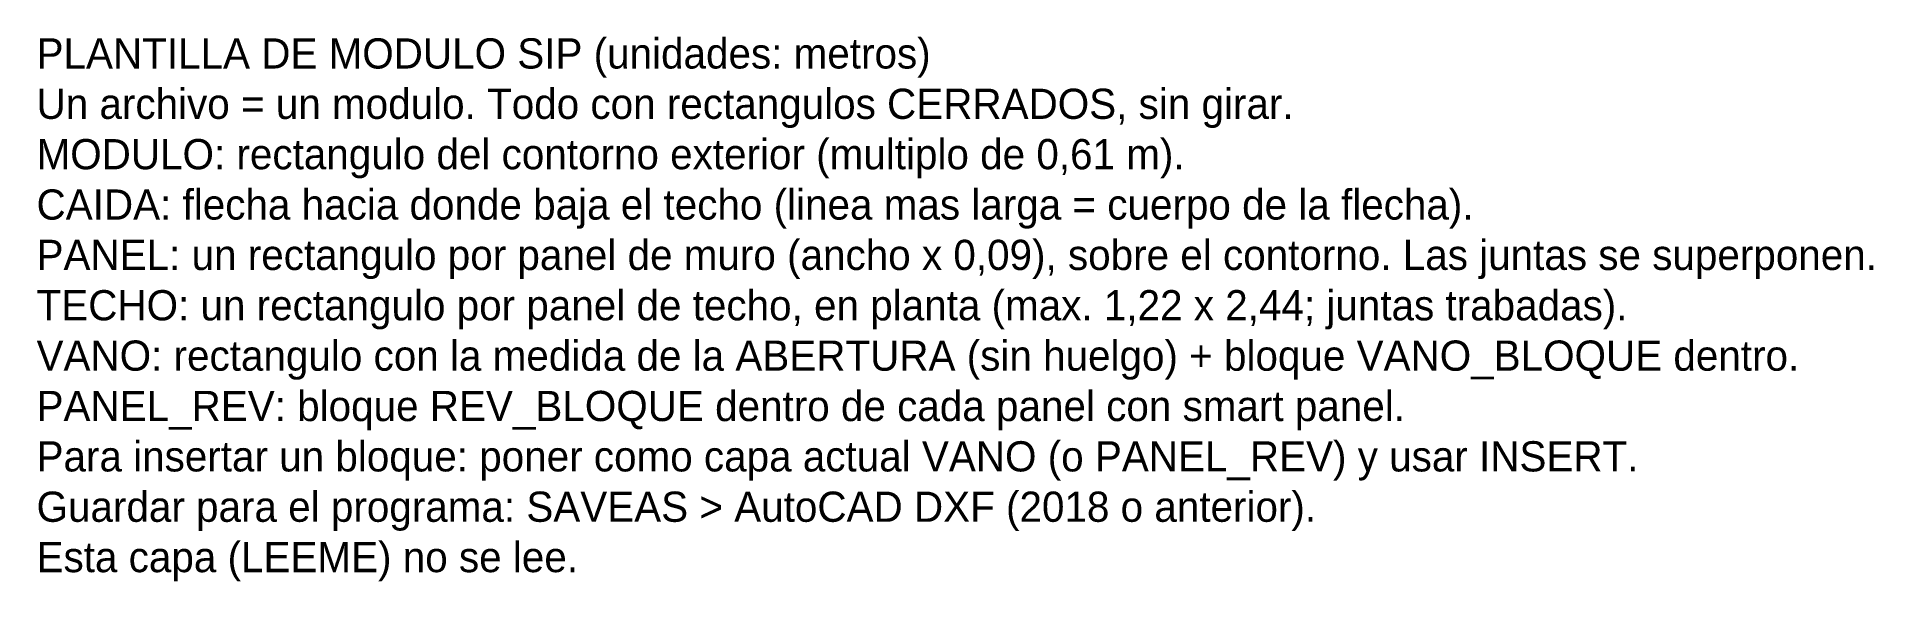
# Model space of a CAD drawing. Header units: metres. Extents: x -6 to -1.14, y 3.56 to 5.
import ezdxf

# ---------------------------------------------------------------- set-up
doc = ezdxf.new("R2010")
doc.units = ezdxf.units.M
doc.layers.add('LEEME', color=8, linetype='Continuous')

msp = doc.modelspace()

# ---------------------------------------------------------------- texts
at = {"layer": 'LEEME', "insert": (-6, 5), "char_height": 0.08, "width": 5.5, "attachment_point": 1}
msp.add_mtext('PLANTILLA DE MODULO SIP (unidades: metros)\\PUn archivo = un modulo. Todo con rectangulos CERRADOS, sin girar.\\PMODULO: rectangulo del contorno exterior (multiplo de 0,61 m).\\PCAIDA: flecha hacia donde baja el techo (linea mas larga = cuerpo de la flecha).\\PPANEL: un rectangulo por panel de muro (ancho x 0,09), sobre el contorno. Las juntas se superponen.\\PTECHO: un rectangulo por panel de techo, en planta (max. 1,22 x 2,44; juntas trabadas).\\PVANO: rectangulo con la medida de la ABERTURA (sin huelgo) + bloque VANO_BLOQUE dentro.\\PPANEL_REV: bloque REV_BLOQUE dentro de cada panel con smart panel.\\PPara insertar un bloque: poner como capa actual VANO (o PANEL_REV) y usar INSERT.\\PGuardar para el programa: SAVEAS > AutoCAD DXF (2018 o anterior).\\PEsta capa (LEEME) no se lee.', dxfattribs=at)

doc.saveas('drawing.dxf')
